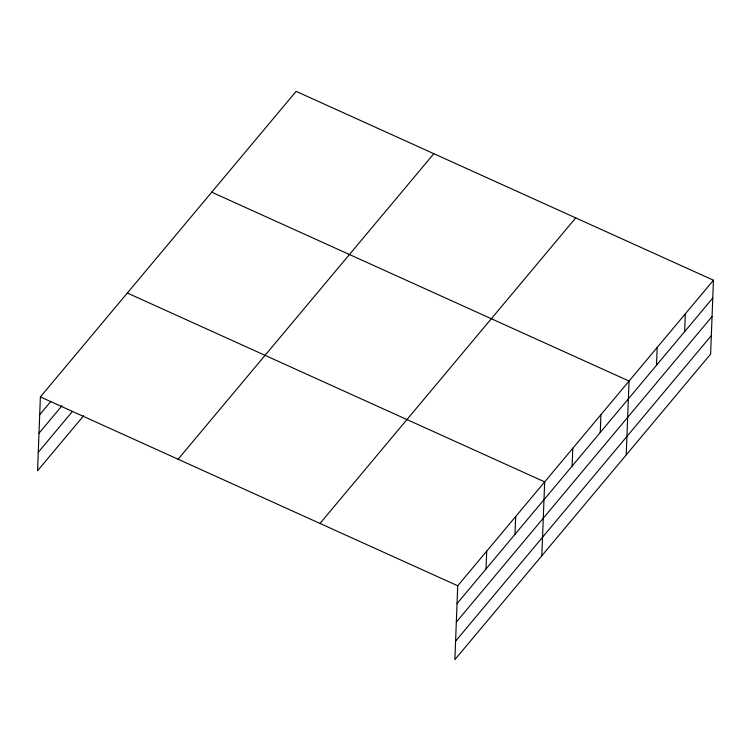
<?xml version="1.0" encoding="UTF-8"?>
<svg xmlns="http://www.w3.org/2000/svg" width="751" height="751" viewBox="0 0 751 751"><rect width="100%" height="100%" fill="white"/><g stroke="black" fill="none" stroke-linecap="round" stroke-linejoin="round"><path stroke-width="1.13" d="M713.45 280.226L457.725 585.78L454.881 659.641L710.615 354.087L713.45 280.226L296.119 91.359L40.385 396.913L37.55 470.774L83.624 415.725M486.019 568.958L486.704 551.15M514.998 534.327L515.684 516.519M541.828 555.759L544.672 481.889L127.332 293.021M572.112 466.089L572.797 448.281M600.246 432.473L600.931 414.665M626.221 454.918L629.056 381.057L211.726 192.19M656.505 365.249L657.191 347.441M684.64 331.642L685.316 313.834M39.7 414.721L50.852 401.4M38.996 433.224L62.033 405.69M38.263 452.28L72.443 411.435M178.109 459.236L433.834 153.683M320.001 523.456L575.726 217.893M457.04 603.588L712.765 298.034M456.326 622.091L712.051 316.528M455.594 641.147L711.319 335.584M40.385 396.913L457.725 585.78"/></g></svg>
